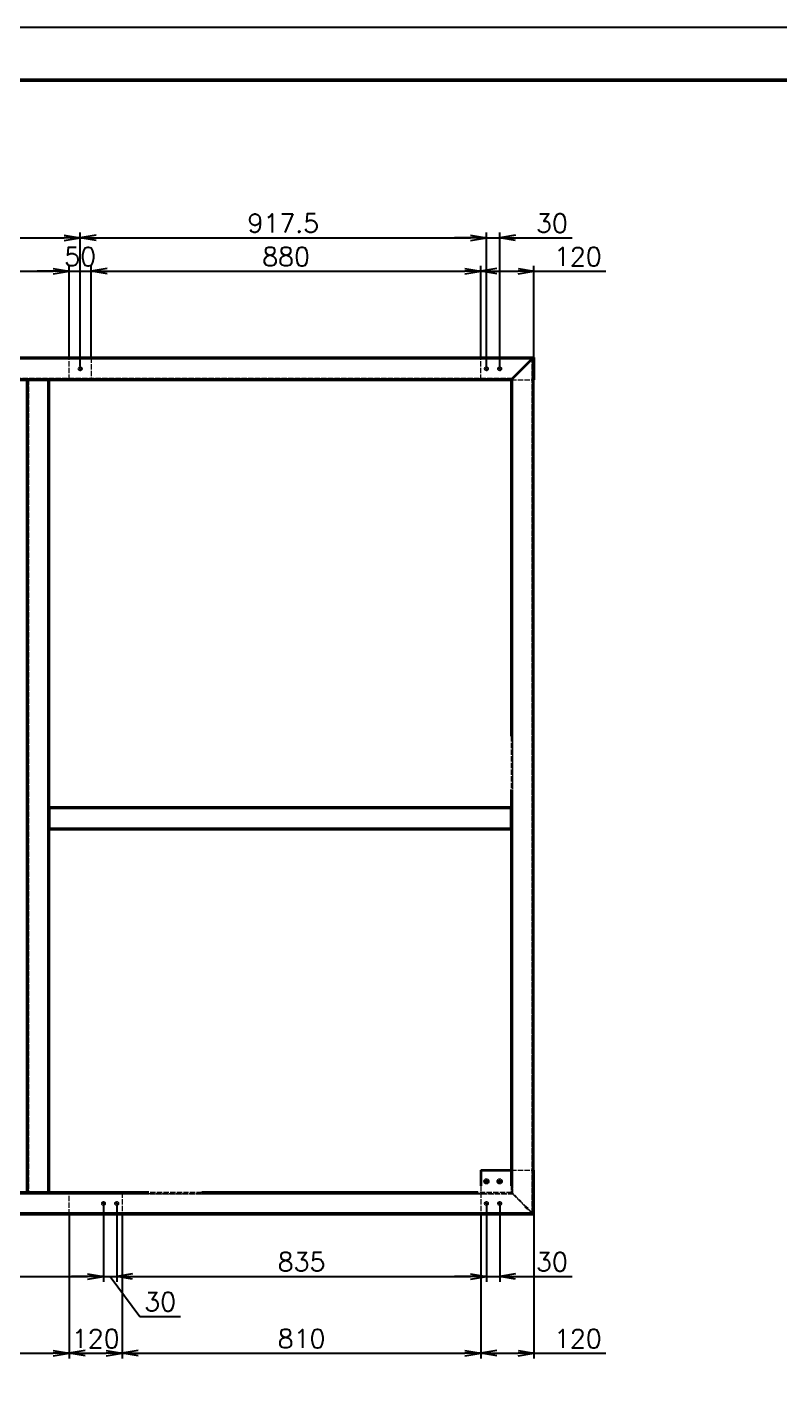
# Model space of a CAD drawing. Header units: millimetres. Extents: x -73083 to 81340, y -6859 to 6812.
# Drawn here: x 15319 to 17020, y -4867 to -1810 of the extents above; entities that cross this region are included whole.
import ezdxf

# ---------------------------------------------------------------- set-up
doc = ezdxf.new("R2010")
doc.units = ezdxf.units.MM
for name, pattern in [('AM_ISO02W050', [7.5, 6, -1.5]), ('AM_ISO08W050', [18, 12, -1.5, 3, -1.5]), ('DASHDOT', [18.5, 12, -3, 0.5, -3]), ('DASHED', [15, 12, -3])]:
    doc.linetypes.add(name, pattern=pattern)
doc.layers.add('A3', color=7, linetype='Continuous', plot=False)
for name, color, linetype, lineweight in [('AM_7', 2, 'AM_ISO08W050', 25), ('AM_HID', 1, 'AM_ISO02W050', 25), ('AM_VIS', 7, 'Continuous', 50)]:
    doc.layers.add(name, color=color, linetype=linetype, lineweight=lineweight)
doc.layers.add('word_dim', color=253, linetype='Continuous')
doc.styles.get("Standard").update_dxf_attribs({"font": 'romans.shx', "bigfont": 'bigfont.shx'})
doc.dimstyles.new('STANDARD1-12', dxfattribs={"dimscale": 12, "dimtxt": 3.5, "dimasz": 3, "dimexe": 1, "dimexo": 0, "dimgap": 1, "dimtad": 3, "dimdec": 1, "dimdsep": 46, "dimtxsty": 'Standard', "dimblk1": 'OPEN', "dimblk2": 'OPEN', "dimsah": 1, "dimcen": 0, "dimclrd": 256, "dimclre": 256, "dimclrt": 3, "dimadec": 0, "dimazin": 0, "dimtfac": 1, "dimtdec": 1, "dimtmove": 0, "dimatfit": 3, "dimldrblk": 'OPEN', "dimfxl": 0, "dimtolj": 1, "dimtzin": 0, "dimarcsym": 0})

# ---------------------------------------------------------------- blocks, each defined once
blk = doc.blocks.new('_Open')
at = {"color": 0, "lineweight": -2}
for p, q in [((-1, 0.167), (0, 0)), ((-1, -0.167), (0, 0)), ((0, 0), (-1, 0))]:
    blk.add_line(p, q, dxfattribs=at)
blk = doc.blocks.new('*D2434')
at = {"layer": 'DEFPOINTS', "color": 0, "linetype": 'Continuous', "ltscale": 2}
for p in [(13514.2, -4491.7), (15414.2, -4491.7), (15414.2, -4804.9)]:
    blk.add_point(p, dxfattribs=at)
at = {"layer": 'word_dim', "linetype": 'Continuous', "lineweight": -2, "ltscale": 2}
for p, q in [((13514.2, -4491.7), (13514.2, -4816.9)), ((15414.2, -4491.7), (15414.2, -4816.9)), ((13550.2, -4804.9), (15378.2, -4804.9))]:
    blk.add_line(p, q, dxfattribs=at)
at = {"layer": 'word_dim', "linetype": 'Continuous', "lineweight": -2, "ltscale": 2, "xscale": 36, "yscale": 36, "zscale": 36, "rotation": 180}
blk.add_blockref('_Open', (13514.2, -4804.9), dxfattribs=at)
at = {"layer": 'word_dim', "linetype": 'Continuous', "lineweight": -2, "ltscale": 2, "xscale": 36, "yscale": 36, "zscale": 36}
blk.add_blockref('_Open', (15414.2, -4804.9), dxfattribs=at)
at = {"layer": 'word_dim', "color": 3, "linetype": 'Continuous', "ltscale": 2, "insert": (14464.2, -4771.9), "char_height": 42, "attachment_point": 5}
blk.add_mtext('\\A1;1900', dxfattribs=at)
blk = doc.blocks.new('*D2435')
at = {"layer": 'DEFPOINTS', "color": 0, "linetype": 'Continuous', "ltscale": 2}
for p in [(15414.2, -4491.7), (15534.2, -4491.7), (15534.2, -4804.9)]:
    blk.add_point(p, dxfattribs=at)
at = {"layer": 'word_dim', "linetype": 'Continuous', "lineweight": -2, "ltscale": 2}
for p, q in [((15414.2, -4491.7), (15414.2, -4816.9)), ((15534.2, -4491.7), (15534.2, -4816.9)), ((15450.2, -4804.9), (15498.2, -4804.9))]:
    blk.add_line(p, q, dxfattribs=at)
at = {"layer": 'word_dim', "linetype": 'Continuous', "lineweight": -2, "ltscale": 2, "xscale": 36, "yscale": 36, "zscale": 36, "rotation": 180}
blk.add_blockref('_Open', (15414.2, -4804.9), dxfattribs=at)
at = {"layer": 'word_dim', "linetype": 'Continuous', "lineweight": -2, "ltscale": 2, "xscale": 36, "yscale": 36, "zscale": 36}
blk.add_blockref('_Open', (15534.2, -4804.9), dxfattribs=at)
at = {"layer": 'word_dim', "color": 3, "linetype": 'Continuous', "ltscale": 2, "insert": (15474.2, -4771.9), "char_height": 42, "attachment_point": 5}
blk.add_mtext('\\A1;120', dxfattribs=at)
blk = doc.blocks.new('*D2436')
at = {"layer": 'DEFPOINTS', "color": 0, "linetype": 'Continuous', "ltscale": 2}
for p in [(15534.2, -4491.7), (16344.2, -4491.7), (16344.2, -4804.9)]:
    blk.add_point(p, dxfattribs=at)
at = {"layer": 'word_dim', "linetype": 'Continuous', "lineweight": -2, "ltscale": 2}
for p, q in [((15534.2, -4491.7), (15534.2, -4816.9)), ((16344.2, -4491.7), (16344.2, -4816.9)), ((15570.2, -4804.9), (16308.2, -4804.9))]:
    blk.add_line(p, q, dxfattribs=at)
at = {"layer": 'word_dim', "linetype": 'Continuous', "lineweight": -2, "ltscale": 2, "xscale": 36, "yscale": 36, "zscale": 36, "rotation": 180}
blk.add_blockref('_Open', (15534.2, -4804.9), dxfattribs=at)
at = {"layer": 'word_dim', "linetype": 'Continuous', "lineweight": -2, "ltscale": 2, "xscale": 36, "yscale": 36, "zscale": 36}
blk.add_blockref('_Open', (16344.2, -4804.9), dxfattribs=at)
at = {"layer": 'word_dim', "color": 3, "linetype": 'Continuous', "ltscale": 2, "insert": (15939.2, -4771.9), "char_height": 42, "attachment_point": 5}
blk.add_mtext('\\A1;810', dxfattribs=at)
blk = doc.blocks.new('*D2437')
at = {"layer": 'DEFPOINTS', "color": 0, "linetype": 'Continuous', "ltscale": 2}
for p in [(16344.2, -4491.7), (16464.2, -4491.7), (16464.2, -4804.9)]:
    blk.add_point(p, dxfattribs=at)
at = {"layer": 'word_dim', "linetype": 'Continuous', "lineweight": -2, "ltscale": 2}
for p, q in [((16344.2, -4491.7), (16344.2, -4816.9)), ((16464.2, -4491.7), (16464.2, -4816.9)), ((16380.2, -4804.9), (16428.2, -4804.9)), ((16464.2, -4804.9), (16626.2, -4804.9))]:
    blk.add_line(p, q, dxfattribs=at)
at = {"layer": 'word_dim', "linetype": 'Continuous', "lineweight": -2, "ltscale": 2, "xscale": 36, "yscale": 36, "zscale": 36, "rotation": 180}
blk.add_blockref('_Open', (16344.2, -4804.9), dxfattribs=at)
at = {"layer": 'word_dim', "linetype": 'Continuous', "lineweight": -2, "ltscale": 2, "xscale": 36, "yscale": 36, "zscale": 36}
blk.add_blockref('_Open', (16464.2, -4804.9), dxfattribs=at)
at = {"layer": 'word_dim', "color": 3, "linetype": 'Continuous', "ltscale": 2, "insert": (16563.2, -4771.9), "char_height": 42, "attachment_point": 5}
blk.add_mtext('\\A1;120', dxfattribs=at)
blk = doc.blocks.new('*D2444')
at = {"layer": 'DEFPOINTS', "color": 0, "linetype": 'Continuous', "ltscale": 2}
for p in [(15414.2, -2361.6), (13514.2, -2556.7), (15414.2, -2556.7)]:
    blk.add_point(p, dxfattribs=at)
at = {"layer": 'word_dim', "linetype": 'Continuous', "lineweight": -2, "ltscale": 2}
for p, q in [((13514.2, -2556.7), (13514.2, -2349.6)), ((15414.2, -2556.7), (15414.2, -2349.6)), ((13550.2, -2361.6), (15378.2, -2361.6))]:
    blk.add_line(p, q, dxfattribs=at)
at = {"layer": 'word_dim', "linetype": 'Continuous', "lineweight": -2, "ltscale": 2, "xscale": 36, "yscale": 36, "zscale": 36, "rotation": 180}
blk.add_blockref('_Open', (13514.2, -2361.6), dxfattribs=at)
at = {"layer": 'word_dim', "linetype": 'Continuous', "lineweight": -2, "ltscale": 2, "xscale": 36, "yscale": 36, "zscale": 36}
blk.add_blockref('_Open', (15414.2, -2361.6), dxfattribs=at)
at = {"layer": 'word_dim', "color": 3, "linetype": 'Continuous', "ltscale": 2, "insert": (14464.2, -2328.6), "char_height": 42, "attachment_point": 5}
blk.add_mtext('\\A1;1900', dxfattribs=at)
blk = doc.blocks.new('*D2445')
at = {"layer": 'DEFPOINTS', "color": 0, "linetype": 'Continuous', "ltscale": 2}
for p in [(15464.2, -2361.6), (15414.2, -2556.7), (15464.2, -2556.7)]:
    blk.add_point(p, dxfattribs=at)
at = {"layer": 'word_dim', "linetype": 'Continuous', "lineweight": -2, "ltscale": 2}
for p, q in [((15414.2, -2556.7), (15414.2, -2349.6)), ((15464.2, -2556.7), (15464.2, -2349.6)), ((15378.2, -2361.6), (15342.2, -2361.6)), ((15414.2, -2361.6), (15464.2, -2361.6)), ((15500.2, -2361.6), (15536.2, -2361.6))]:
    blk.add_line(p, q, dxfattribs=at)
at = {"layer": 'word_dim', "linetype": 'Continuous', "lineweight": -2, "ltscale": 2, "xscale": 36, "yscale": 36, "zscale": 36}
blk.add_blockref('_Open', (15414.2, -2361.6), dxfattribs=at)
at = {"layer": 'word_dim', "linetype": 'Continuous', "lineweight": -2, "ltscale": 2, "xscale": 36, "yscale": 36, "zscale": 36, "rotation": 180}
blk.add_blockref('_Open', (15464.2, -2361.6), dxfattribs=at)
at = {"layer": 'word_dim', "color": 3, "linetype": 'Continuous', "ltscale": 2, "insert": (15439.2, -2328.6), "char_height": 42, "attachment_point": 5}
blk.add_mtext('\\A1;50', dxfattribs=at)
blk = doc.blocks.new('*D2446')
at = {"layer": 'DEFPOINTS', "color": 0, "linetype": 'Continuous', "ltscale": 2}
for p in [(16344.2, -2361.6), (15464.2, -2556.7), (16344.2, -2556.7)]:
    blk.add_point(p, dxfattribs=at)
at = {"layer": 'word_dim', "linetype": 'Continuous', "lineweight": -2, "ltscale": 2}
for p, q in [((15464.2, -2556.7), (15464.2, -2349.6)), ((16344.2, -2556.7), (16344.2, -2349.6)), ((15500.2, -2361.6), (16308.2, -2361.6))]:
    blk.add_line(p, q, dxfattribs=at)
at = {"layer": 'word_dim', "linetype": 'Continuous', "lineweight": -2, "ltscale": 2, "xscale": 36, "yscale": 36, "zscale": 36, "rotation": 180}
blk.add_blockref('_Open', (15464.2, -2361.6), dxfattribs=at)
at = {"layer": 'word_dim', "linetype": 'Continuous', "lineweight": -2, "ltscale": 2, "xscale": 36, "yscale": 36, "zscale": 36}
blk.add_blockref('_Open', (16344.2, -2361.6), dxfattribs=at)
at = {"layer": 'word_dim', "color": 3, "linetype": 'Continuous', "ltscale": 2, "insert": (15904.2, -2328.6), "char_height": 42, "attachment_point": 5}
blk.add_mtext('\\A1;880', dxfattribs=at)
blk = doc.blocks.new('*D2447')
at = {"layer": 'DEFPOINTS', "color": 0, "linetype": 'Continuous', "ltscale": 2}
for p in [(16464.2, -2361.6), (16344.2, -2556.7), (16464.2, -2556.7)]:
    blk.add_point(p, dxfattribs=at)
at = {"layer": 'word_dim', "linetype": 'Continuous', "lineweight": -2, "ltscale": 2}
for p, q in [((16344.2, -2556.7), (16344.2, -2349.6)), ((16464.2, -2556.7), (16464.2, -2349.6)), ((16380.2, -2361.6), (16428.2, -2361.6)), ((16464.2, -2361.6), (16626.2, -2361.6))]:
    blk.add_line(p, q, dxfattribs=at)
at = {"layer": 'word_dim', "linetype": 'Continuous', "lineweight": -2, "ltscale": 2, "xscale": 36, "yscale": 36, "zscale": 36, "rotation": 180}
blk.add_blockref('_Open', (16344.2, -2361.6), dxfattribs=at)
at = {"layer": 'word_dim', "linetype": 'Continuous', "lineweight": -2, "ltscale": 2, "xscale": 36, "yscale": 36, "zscale": 36}
blk.add_blockref('_Open', (16464.2, -2361.6), dxfattribs=at)
at = {"layer": 'word_dim', "color": 3, "linetype": 'Continuous', "ltscale": 2, "insert": (16563.2, -2328.6), "char_height": 42, "attachment_point": 5}
blk.add_mtext('\\A1;120', dxfattribs=at)
blk = doc.blocks.new('*D2454')
at = {"layer": 'DEFPOINTS', "color": 0, "linetype": 'Continuous', "ltscale": 2}
for p in [(13436.7, -4472.1), (15491.7, -4472.1), (15491.7, -4631.3)]:
    blk.add_point(p, dxfattribs=at)
at = {"layer": 'word_dim', "linetype": 'Continuous', "lineweight": -2, "ltscale": 2}
for p, q in [((13436.7, -4472.1), (13436.7, -4643.3)), ((15491.7, -4472.1), (15491.7, -4643.3)), ((13472.7, -4631.3), (15455.7, -4631.3))]:
    blk.add_line(p, q, dxfattribs=at)
at = {"layer": 'word_dim', "linetype": 'Continuous', "lineweight": -2, "ltscale": 2, "xscale": 36, "yscale": 36, "zscale": 36, "rotation": 180}
blk.add_blockref('_Open', (13436.7, -4631.3), dxfattribs=at)
at = {"layer": 'word_dim', "linetype": 'Continuous', "lineweight": -2, "ltscale": 2, "xscale": 36, "yscale": 36, "zscale": 36}
blk.add_blockref('_Open', (15491.7, -4631.3), dxfattribs=at)
at = {"layer": 'word_dim', "color": 3, "linetype": 'Continuous', "ltscale": 2, "insert": (14464.2, -4598.3), "char_height": 42, "attachment_point": 5}
blk.add_mtext('\\A1;2055', dxfattribs=at)
blk = doc.blocks.new('*D2455')
at = {"layer": 'DEFPOINTS', "color": 0, "linetype": 'Continuous', "ltscale": 2}
for p in [(15491.7, -4472.1), (15521.7, -4472.1), (15521.7, -4631.3)]:
    blk.add_point(p, dxfattribs=at)
at = {"layer": 'word_dim', "linetype": 'Continuous', "lineweight": -2, "ltscale": 2}
for p, q in [((15491.7, -4472.1), (15491.7, -4643.3)), ((15521.7, -4472.1), (15521.7, -4643.3)), ((15455.7, -4631.3), (15419.7, -4631.3)), ((15491.7, -4631.3), (15521.7, -4631.3)), ((15491.7, -4631.3), (15521.7, -4631.3)), ((15506.7, -4631.3), (15573.8, -4721.5)), ((15557.7, -4631.3), (15593.7, -4631.3)), ((15573.8, -4721.5), (15665.8, -4721.5))]:
    blk.add_line(p, q, dxfattribs=at)
at = {"layer": 'word_dim', "linetype": 'Continuous', "lineweight": -2, "ltscale": 2, "xscale": 36, "yscale": 36, "zscale": 36}
blk.add_blockref('_Open', (15491.7, -4631.3), dxfattribs=at)
at = {"layer": 'word_dim', "linetype": 'Continuous', "lineweight": -2, "ltscale": 2, "xscale": 36, "yscale": 36, "zscale": 36, "rotation": 180}
blk.add_blockref('_Open', (15521.7, -4631.3), dxfattribs=at)
at = {"layer": 'word_dim', "color": 3, "linetype": 'Continuous', "ltscale": 2, "insert": (15619.8, -4688.5), "char_height": 42, "attachment_point": 5}
blk.add_mtext('\\A1;30', dxfattribs=at)
blk = doc.blocks.new('*D2456')
at = {"layer": 'DEFPOINTS', "color": 0, "linetype": 'Continuous', "ltscale": 2}
for p in [(15521.7, -4472.1), (16356.7, -4472.1), (16356.7, -4631.3)]:
    blk.add_point(p, dxfattribs=at)
at = {"layer": 'word_dim', "linetype": 'Continuous', "lineweight": -2, "ltscale": 2}
for p, q in [((15521.7, -4472.1), (15521.7, -4643.3)), ((16356.7, -4472.1), (16356.7, -4643.3)), ((15557.7, -4631.3), (16320.7, -4631.3))]:
    blk.add_line(p, q, dxfattribs=at)
at = {"layer": 'word_dim', "linetype": 'Continuous', "lineweight": -2, "ltscale": 2, "xscale": 36, "yscale": 36, "zscale": 36, "rotation": 180}
blk.add_blockref('_Open', (15521.7, -4631.3), dxfattribs=at)
at = {"layer": 'word_dim', "linetype": 'Continuous', "lineweight": -2, "ltscale": 2, "xscale": 36, "yscale": 36, "zscale": 36}
blk.add_blockref('_Open', (16356.7, -4631.3), dxfattribs=at)
at = {"layer": 'word_dim', "color": 3, "linetype": 'Continuous', "ltscale": 2, "insert": (15939.2, -4598.3), "char_height": 42, "attachment_point": 5}
blk.add_mtext('\\A1;835', dxfattribs=at)
blk = doc.blocks.new('*D2457')
at = {"layer": 'DEFPOINTS', "color": 0, "linetype": 'Continuous', "ltscale": 2}
for p in [(16356.7, -4472.1), (16386.7, -4472.1), (16386.7, -4631.3)]:
    blk.add_point(p, dxfattribs=at)
at = {"layer": 'word_dim', "linetype": 'Continuous', "lineweight": -2, "ltscale": 2}
for p, q in [((16356.7, -4472.1), (16356.7, -4643.3)), ((16386.7, -4472.1), (16386.7, -4643.3)), ((16320.7, -4631.3), (16284.7, -4631.3)), ((16356.7, -4631.3), (16386.7, -4631.3)), ((16422.7, -4631.3), (16550.7, -4631.3))]:
    blk.add_line(p, q, dxfattribs=at)
at = {"layer": 'word_dim', "linetype": 'Continuous', "lineweight": -2, "ltscale": 2, "xscale": 36, "yscale": 36, "zscale": 36}
blk.add_blockref('_Open', (16356.7, -4631.3), dxfattribs=at)
at = {"layer": 'word_dim', "linetype": 'Continuous', "lineweight": -2, "ltscale": 2, "xscale": 36, "yscale": 36, "zscale": 36, "rotation": 180}
blk.add_blockref('_Open', (16386.7, -4631.3), dxfattribs=at)
at = {"layer": 'word_dim', "color": 3, "linetype": 'Continuous', "ltscale": 2, "insert": (16504.7, -4598.3), "char_height": 42, "attachment_point": 5}
blk.add_mtext('\\A1;30', dxfattribs=at)
blk = doc.blocks.new('*D2464')
at = {"layer": 'DEFPOINTS', "color": 0, "linetype": 'Continuous', "ltscale": 2}
for p in [(15439.2, -2286.2), (13489.2, -2576.2), (15439.2, -2576.2)]:
    blk.add_point(p, dxfattribs=at)
at = {"layer": 'word_dim', "linetype": 'Continuous', "lineweight": -2, "ltscale": 2}
for p, q in [((13489.2, -2576.2), (13489.2, -2274.2)), ((13525.2, -2286.2), (15403.2, -2286.2)), ((15439.2, -2576.2), (15439.2, -2274.2))]:
    blk.add_line(p, q, dxfattribs=at)
at = {"layer": 'word_dim', "linetype": 'Continuous', "lineweight": -2, "ltscale": 2, "xscale": 36, "yscale": 36, "zscale": 36, "rotation": 180}
blk.add_blockref('_Open', (13489.2, -2286.2), dxfattribs=at)
at = {"layer": 'word_dim', "linetype": 'Continuous', "lineweight": -2, "ltscale": 2, "xscale": 36, "yscale": 36, "zscale": 36}
blk.add_blockref('_Open', (15439.2, -2286.2), dxfattribs=at)
at = {"layer": 'word_dim', "color": 3, "linetype": 'Continuous', "ltscale": 2, "insert": (14464.2, -2253.2), "char_height": 42, "attachment_point": 5}
blk.add_mtext('\\A1;1950', dxfattribs=at)
blk = doc.blocks.new('*D2465')
at = {"layer": 'DEFPOINTS', "color": 0, "linetype": 'Continuous', "ltscale": 2}
for p in [(16356.7, -2286.2), (15439.2, -2576.2), (16356.7, -2576.2)]:
    blk.add_point(p, dxfattribs=at)
at = {"layer": 'word_dim', "linetype": 'Continuous', "lineweight": -2, "ltscale": 2}
for p, q in [((15439.2, -2576.2), (15439.2, -2274.2)), ((15475.2, -2286.2), (16320.7, -2286.2)), ((16356.7, -2576.2), (16356.7, -2274.2))]:
    blk.add_line(p, q, dxfattribs=at)
at = {"layer": 'word_dim', "linetype": 'Continuous', "lineweight": -2, "ltscale": 2, "xscale": 36, "yscale": 36, "zscale": 36, "rotation": 180}
blk.add_blockref('_Open', (15439.2, -2286.2), dxfattribs=at)
at = {"layer": 'word_dim', "linetype": 'Continuous', "lineweight": -2, "ltscale": 2, "xscale": 36, "yscale": 36, "zscale": 36}
blk.add_blockref('_Open', (16356.7, -2286.2), dxfattribs=at)
at = {"layer": 'word_dim', "color": 3, "linetype": 'Continuous', "ltscale": 2, "insert": (15897.9, -2253.2), "char_height": 42, "attachment_point": 5}
blk.add_mtext('\\A1;917.5', dxfattribs=at)
blk = doc.blocks.new('*D2466')
at = {"layer": 'DEFPOINTS', "color": 0, "linetype": 'Continuous', "ltscale": 2}
for p in [(16386.7, -2286.2), (16356.7, -2576.2), (16386.7, -2576.2)]:
    blk.add_point(p, dxfattribs=at)
at = {"layer": 'word_dim', "linetype": 'Continuous', "lineweight": -2, "ltscale": 2}
for p, q in [((16320.7, -2286.2), (16284.7, -2286.2)), ((16356.7, -2576.2), (16356.7, -2274.2)), ((16356.7, -2286.2), (16386.7, -2286.2)), ((16386.7, -2576.2), (16386.7, -2274.2)), ((16422.7, -2286.2), (16550.7, -2286.2))]:
    blk.add_line(p, q, dxfattribs=at)
at = {"layer": 'word_dim', "linetype": 'Continuous', "lineweight": -2, "ltscale": 2, "xscale": 36, "yscale": 36, "zscale": 36}
blk.add_blockref('_Open', (16356.7, -2286.2), dxfattribs=at)
at = {"layer": 'word_dim', "linetype": 'Continuous', "lineweight": -2, "ltscale": 2, "xscale": 36, "yscale": 36, "zscale": 36, "rotation": 180}
blk.add_blockref('_Open', (16386.7, -2286.2), dxfattribs=at)
at = {"layer": 'word_dim', "color": 3, "linetype": 'Continuous', "ltscale": 2, "insert": (16504.7, -2253.2), "char_height": 42, "attachment_point": 5}
blk.add_mtext('\\A1;30', dxfattribs=at)

msp = doc.modelspace()

# ---------------------------------------------------------------- linework, layer by layer
at = {"layer": 'A3', "linetype": 'Continuous'}
msp.add_lwpolyline([(11592.19613, -1810.23226), (18720.19613, -1810.23226), (18720.19613, -6850.23226), (11592.19613, -6850.23226)], close=True, dxfattribs=at)
at = {"layer": 'AM_7', "linetype": 'DASHDOT', "lineweight": 13, "ltscale": 0.27222}
msp.add_line((15444.62118, -2581.68091), (15433.73239, -2581.68091), dxfattribs=at)
at = {"layer": 'AM_7', "linetype": 'DASHDOT', "lineweight": 13, "ltscale": 0.272217}
for p, q in [((15439.17672, -2576.23657), (15439.17672, -2587.12524)), ((16362.10727, -2581.69189), (16351.21859, -2581.69189)), ((16392.10727, -2581.69165), (16381.21859, -2581.69165)), ((15491.69467, -4461.23706), (15491.69467, -4472.12573)), ((15521.69467, -4461.23706), (15521.69467, -4472.12573)), ((15497.139, -4466.6814), (15486.25033, -4466.6814)), ((15527.139, -4466.6814), (15516.25033, -4466.6814))]:
    msp.add_line(p, q, dxfattribs=at)
at = {"layer": 'AM_7', "linetype": 'DASHDOT', "lineweight": 13, "ltscale": 0.272223}
for p, q in [((16356.66293, -2576.24731), (16356.66293, -2587.13623)), ((16386.66293, -2576.24731), (16386.66293, -2587.13623)), ((16362.10214, -4416.6936), (16351.21322, -4416.6936)), ((16392.10214, -4416.69311), (16381.21322, -4416.69311)), ((16362.10238, -4466.6936), (16351.21347, -4466.6936)), ((16392.10238, -4466.69311), (16381.21347, -4466.69311))]:
    msp.add_line(p, q, dxfattribs=at)
at = {"layer": 'AM_7', "linetype": 'DASHDOT', "lineweight": 13, "ltscale": 0.272229}
for p, q in [((16356.65756, -4411.24878), (16356.65756, -4422.13794)), ((16386.65756, -4411.24878), (16386.65756, -4422.13794)), ((16356.6578, -4461.24878), (16356.6578, -4472.13794)), ((16386.6578, -4461.24878), (16386.6578, -4472.13794))]:
    msp.add_line(p, q, dxfattribs=at)
at = {"layer": 'AM_HID', "linetype": 'DASHED', "lineweight": 13}
for p, q in [((12468.69296, -2559.68945), (16459.69296, -2559.67847)), ((16459.6932, -2559.67871), (12468.6932, -2559.6897)), ((15414.17685, -2606.68091), (15414.17672, -2556.68091)), ((15464.17672, -2556.68091), (15464.17685, -2606.68091)), ((16462.6932, -2556.69165), (16344.16293, -2556.69189)), ((16344.16293, -2606.6792), (16344.16293, -2556.69189)), ((16459.6932, -2559.67871), (16415.6932, -2603.67895)), ((16459.69296, -2559.67798), (16459.69833, -4488.67798)), ((16459.69858, -4488.67847), (16459.6932, -2559.67822)), ((12512.69296, -2603.68945), (16415.6932, -2603.67847)), ((16415.6932, -2603.67895), (12512.6932, -2603.6897)), ((15322.19882, -4441.68286), (15322.19369, -2606.6831)), ((15322.19369, -2606.6831), (15322.19894, -4441.68286)), ((15366.19882, -4441.68286), (15366.19369, -2606.68286)), ((15366.19894, -4441.68286), (15366.19369, -2606.68286)), ((16412.6932, -2606.69165), (16462.6932, -2606.69165)), ((16415.6932, -2603.67822), (16415.69809, -4444.67798)), ((16415.69858, -4444.67847), (16415.6932, -2603.67847)), ((16412.69565, -3411.67309), (16412.69589, -3531.67309)), ((16415.69565, -3411.67285), (16415.69613, -3531.67285)), ((15369.19308, -3574.67334), (16412.69589, -3574.67041)), ((16412.69613, -3574.67041), (15369.19333, -3574.67334)), ((16412.69613, -3571.67041), (16412.69613, -3621.67041)), ((15369.19577, -3618.67334), (16412.69613, -3618.67041)), ((15369.19589, -3618.67334), (16412.69613, -3618.67041)), ((16412.69858, -4391.69311), (16462.69858, -4391.69311)), ((16344.1578, -4426.67358), (16344.15805, -4491.6936)), ((16418.1578, -4445.69311), (12513.1578, -4445.70434)), ((16418.1578, -4445.69311), (12513.1578, -4445.70434)), ((16418.15805, -4445.69311), (12513.15805, -4445.70434)), ((16417.15805, -4444.69311), (12514.15805, -4444.70434)), ((15414.19467, -4491.6814), (15414.19467, -4441.69604)), ((15534.19467, -4441.69556), (15534.19467, -4491.6814)), ((15714.19882, -4441.69507), (15594.19882, -4441.69556)), ((15714.19882, -4445.69507), (15594.19882, -4445.69556)), ((16414.15805, -4441.69311), (16337.69858, -4441.6936)), ((16418.15805, -4445.69311), (16337.69858, -4445.6936)), ((16445.34604, -4474.32593), (16415.69858, -4444.67847)), ((16460.15829, -4487.69311), (16418.15805, -4445.69311)), ((16461.15829, -4488.69311), (12470.15829, -4488.70434)), ((16460.15805, -4487.69311), (12471.1578, -4487.70434)), ((16460.15805, -4487.69311), (12471.1578, -4487.70434)), ((16460.15829, -4487.69311), (12471.15829, -4487.70434)), ((15414.19467, -4491.6814), (15534.19467, -4491.6814))]:
    msp.add_line(p, q, dxfattribs=at)
at = {"layer": 'AM_HID', "linetype": 'DASHED', "lineweight": 13, "ltscale": 0.106066}
for p, q in [((16462.6932, -2556.67871), (16459.6932, -2559.67871)), ((16415.6932, -2603.67895), (16412.6932, -2606.67895)), ((16415.69858, -4444.67847), (16412.69858, -4441.67847))]:
    msp.add_line(p, q, dxfattribs=at)
at = {"layer": 'AM_HID', "linetype": 'DASHED', "lineweight": 13, "ltscale": 0.375122}
msp.add_line((16412.69858, -4426.67358), (16412.69858, -4441.67847), dxfattribs=at)
at = {"layer": 'AM_HID', "linetype": 'DASHED', "lineweight": 13, "ltscale": 0.450122}
msp.add_line((16415.69858, -4426.67358), (16415.69858, -4444.67847), dxfattribs=at)
at = {"layer": 'AM_HID', "linetype": 'DASHED', "lineweight": 13, "ltscale": 0.141421}
msp.add_line((16414.15805, -4441.69311), (16418.15805, -4445.69311), dxfattribs=at)
at = {"layer": 'AM_HID', "linetype": 'DASHED', "lineweight": 13, "ltscale": 0.270379}
msp.add_line((16457.69369, -4486.67358), (16450.04623, -4479.02612), dxfattribs=at)
at = {"layer": 'AM_HID', "linetype": 'DASHED', "lineweight": 13, "ltscale": 0.036133}
msp.add_line((16462.69858, -4490.23315), (16462.69858, -4491.67847), dxfattribs=at)
at = {"layer": 'AM_HID', "linetype": 'DASHED', "lineweight": 13}
for centre in [(15439.17672, -2581.68091), (16356.66293, -2581.69189), (16386.66293, -2581.69165), (15491.69467, -4466.6814), (15521.69467, -4466.6814), (16356.6578, -4466.6936), (16386.6578, -4466.69311)]:
    msp.add_circle(centre, 4.188, dxfattribs=at)
at = {"layer": 'AM_VIS', "linetype": 'Continuous'}
msp.add_line((11892.19613, -1930.23226), (18600.19613, -1930.23226), dxfattribs=at)
at = {"layer": 'AM_VIS', "lineweight": 35}
for p, q in [((12465.6932, -2556.6897), (16462.6932, -2556.67871)), ((16459.6932, -2559.67847), (16415.6932, -2603.67847)), ((16462.6932, -2556.67822), (16462.69858, -4490.23315)), ((16464.16293, -2556.69165), (16464.16293, -2606.69165)), ((14464.20382, -2606.68433), (16412.6932, -2606.67895)), ((15319.19894, -4441.68286), (15319.19381, -2606.6831)), ((15366.19381, -2606.68286), (15322.19381, -2606.6831)), ((15369.19894, -4441.68286), (15369.19369, -2606.68286)), ((16344.16293, -2606.69189), (16412.6932, -2606.69165)), ((16412.6932, -2606.67847), (16412.69565, -3411.67309)), ((16412.69589, -3531.67309), (16412.69613, -3571.67041)), ((15369.19308, -3571.67334), (16412.69613, -3571.67041)), ((15369.19333, -3574.67334), (15369.19589, -3618.67334)), ((16412.69613, -3618.67041), (16412.69613, -3574.67041)), ((15369.19613, -3621.67334), (16412.69613, -3621.67041)), ((16412.69613, -3621.67041), (16412.69858, -4426.67358)), ((16344.15756, -4391.6936), (16412.69858, -4391.69311)), ((16344.15756, -4391.6936), (16344.1578, -4426.67358)), ((16464.15805, -4491.69311), (16464.15756, -4391.69311)), ((15594.19882, -4441.69556), (14704.19858, -4441.698)), ((15366.19894, -4441.68286), (15322.19894, -4441.68286)), ((15534.19467, -4441.6814), (15414.19467, -4441.6814)), ((16337.69858, -4441.6936), (15714.19882, -4441.69507)), ((16464.15829, -4491.69311), (12467.15829, -4491.70434))]:
    msp.add_line(p, q, dxfattribs=at)
at = {"layer": 'AM_VIS', "lineweight": 13}
for p, q in [((12468.6932, -2559.68994), (16459.6932, -2559.67871)), ((16459.6932, -2559.67847), (16459.69858, -4488.67847)), ((12512.69345, -2603.6897), (16415.6932, -2603.67895)), ((15322.19894, -4441.68286), (15322.19381, -2606.6831)), ((15366.19894, -4441.68286), (15366.19381, -2606.68286)), ((16415.6932, -2603.67847), (16415.69565, -3411.67285)), ((16415.69613, -3531.67285), (16415.69858, -4426.67358)), ((15369.19333, -3574.67334), (16412.69613, -3574.67041)), ((15369.19589, -3618.67334), (16412.69613, -3618.67041)), ((15594.19882, -4445.69556), (14704.19858, -4445.698)), ((16337.69858, -4445.6936), (15714.19882, -4445.69507)), ((16460.15829, -4487.69311), (12471.15829, -4487.70434))]:
    msp.add_line(p, q, dxfattribs=at)
at = {"layer": 'AM_VIS', "lineweight": 35, "ltscale": 0.10607}
msp.add_line((16459.6932, -2559.67847), (16462.6932, -2556.67822), dxfattribs=at)
at = {"layer": 'AM_VIS', "lineweight": 35, "ltscale": 0.036743}
for p, q in [((16464.16293, -2556.69165), (16462.6932, -2556.69165)), ((16462.6932, -2606.69165), (16464.16293, -2606.69165))]:
    msp.add_line(p, q, dxfattribs=at)
at = {"layer": 'AM_VIS', "lineweight": 35, "ltscale": 0.075}
for p, q in [((15322.19381, -2606.6831), (15319.19381, -2606.6831)), ((15369.19333, -3574.67334), (15369.19308, -3571.67334)), ((16412.69613, -3571.67041), (16412.69613, -3574.67041)), ((15369.19589, -3618.67334), (15369.19613, -3621.67334)), ((16412.69613, -3618.67041), (16412.69613, -3621.67041)), ((15322.19894, -4441.68286), (15319.19894, -4441.68286)), ((15369.19894, -4441.68286), (15366.19894, -4441.68286))]:
    msp.add_line(p, q, dxfattribs=at)
at = {"layer": 'AM_VIS', "lineweight": 35, "ltscale": 0.074997}
msp.add_line((15369.19369, -2606.68286), (15366.19381, -2606.68286), dxfattribs=at)
at = {"layer": 'AM_VIS', "lineweight": 35, "ltscale": 0.000317383}
msp.add_line((16344.16293, -2606.69189), (16344.16293, -2606.6792), dxfattribs=at)
at = {"layer": 'AM_VIS', "lineweight": 35, "ltscale": 0.106066}
for p, q in [((16412.6932, -2606.67847), (16415.6932, -2603.67847)), ((16462.69858, -4491.67847), (16459.69858, -4488.67847))]:
    msp.add_line(p, q, dxfattribs=at)
at = {"layer": 'AM_VIS', "lineweight": 35, "ltscale": 0.036475}
msp.add_line((16462.69858, -4391.69311), (16464.15756, -4391.69311), dxfattribs=at)
at = {"layer": 'AM_VIS', "lineweight": 35, "ltscale": 0.000366211}
msp.add_line((15414.19467, -4441.69604), (15414.19467, -4441.6814), dxfattribs=at)
at = {"layer": 'AM_VIS', "lineweight": 35, "ltscale": 0.000354004}
msp.add_line((15534.19467, -4441.6814), (15534.19467, -4441.69556), dxfattribs=at)
at = {"layer": 'AM_VIS', "lineweight": 35, "ltscale": 0.166177}
msp.add_line((16450.04623, -4479.02612), (16445.34604, -4474.32593), dxfattribs=at)
at = {"layer": 'AM_VIS', "lineweight": 35, "ltscale": 0.070883}
msp.add_line((16459.69858, -4488.67847), (16457.69369, -4486.67358), dxfattribs=at)
at = {"layer": 'AM_VIS', "lineweight": 35, "ltscale": 0.141421}
msp.add_line((16460.15829, -4487.69311), (16464.15829, -4491.69311), dxfattribs=at)
at = {"layer": 'AM_VIS', "lineweight": 35}
for centre in [(16356.65756, -4416.6936), (16386.65756, -4416.69311)]:
    msp.add_circle(centre, 4.188, dxfattribs=at)

# ---------------------------------------------------------------- dimensions: what is measured, and where the dimension line sits
at = {"layer": 'word_dim', "linetype": 'Continuous', "ltscale": 2}
for base, p1, p2, picture, middle in [((15439.17672, -2286.17249), (13489.19296, -2576.24194), (15439.17672, -2576.23657), '*D2464', (14464.18484, -2253.17249)), ((16356.66293, -2286.17249), (15439.17672, -2576.23657), (16356.66293, -2576.23657), '*D2465', (15897.91983, -2253.17249)), ((16386.66293, -2286.17249), (16356.66293, -2576.23657), (16386.66293, -2576.23657), '*D2466', (16504.66293, -2253.17249)), ((15414.17672, -2361.63998), (13514.19284, -2556.68628), (15414.17672, -2556.68164), '*D2444', (14464.18478, -2328.63998)), ((16344.16293, -2361.63998), (15464.17672, -2556.68078), (16344.16293, -2556.68078), '*D2446', (15904.16983, -2328.63998)), ((16464.16293, -2361.63998), (16344.16293, -2556.67904), (16464.16293, -2556.67904), '*D2447', (16563.16293, -2328.63998)), ((15491.69467, -4631.2877), (13436.69369, -4472.14868), (15491.69467, -4472.14868), '*D2454', (14464.19418, -4598.2877)), ((15414.19467, -4804.91988), (13514.19381, -4491.7014), (15414.19467, -4491.6814), '*D2434', (14464.19424, -4771.91988)), ((16356.6578, -4631.2877), (15521.69467, -4472.14868), (16356.6578, -4472.14868), '*D2456', (15939.17624, -4598.2877)), ((16344.15805, -4804.91988), (15534.19467, -4491.69606), (16344.15805, -4491.6936), '*D2436', (15939.17636, -4771.91988)), ((16386.6578, -4631.2877), (16356.6578, -4472.14868), (16386.6578, -4472.14868), '*D2457', (16504.6578, -4598.2877)), ((16464.15829, -4804.91988), (16344.15805, -4491.69345), (16464.15829, -4491.69311), '*D2437', (16563.15829, -4771.91988))]:
    dim = msp.add_linear_dim(base=base, p1=p1, p2=p2, dimstyle='STANDARD1-12', dxfattribs=at)
    dim.commit()
    dim.dimension.update_dxf_attribs({"geometry": picture, "text_midpoint": middle})
for base, p1, p2, picture, middle in [((15464.17672, -2361.63998), (15414.17672, -2556.68091), (15464.17672, -2556.68079), '*D2445', (15439.17672, -2361.63998)), ((15534.19467, -4804.91988), (15414.19467, -4491.69606), (15534.19467, -4491.69606), '*D2435', (15474.19467, -4804.91988))]:
    dim = msp.add_linear_dim(base=base, p1=p1, p2=p2, dimstyle='STANDARD1-12', dxfattribs=at)
    dim.commit()
    dim.dimension.update_dxf_attribs({"geometry": picture, "text_midpoint": middle, "dimtype": 160})
dim = msp.add_linear_dim(base=(15521.69467, -4631.2877), p1=(15491.69467, -4472.14868), p2=(15521.69467, -4472.14868), dimstyle='STANDARD1-12', override={"dimtmove": 1}, dxfattribs=at)
dim.commit()
dim.dimension.update_dxf_attribs({"geometry": '*D2455', "text_midpoint": (15585.8313, -4721.51942), "dimtype": 160})

doc.saveas('drawing.dxf')
